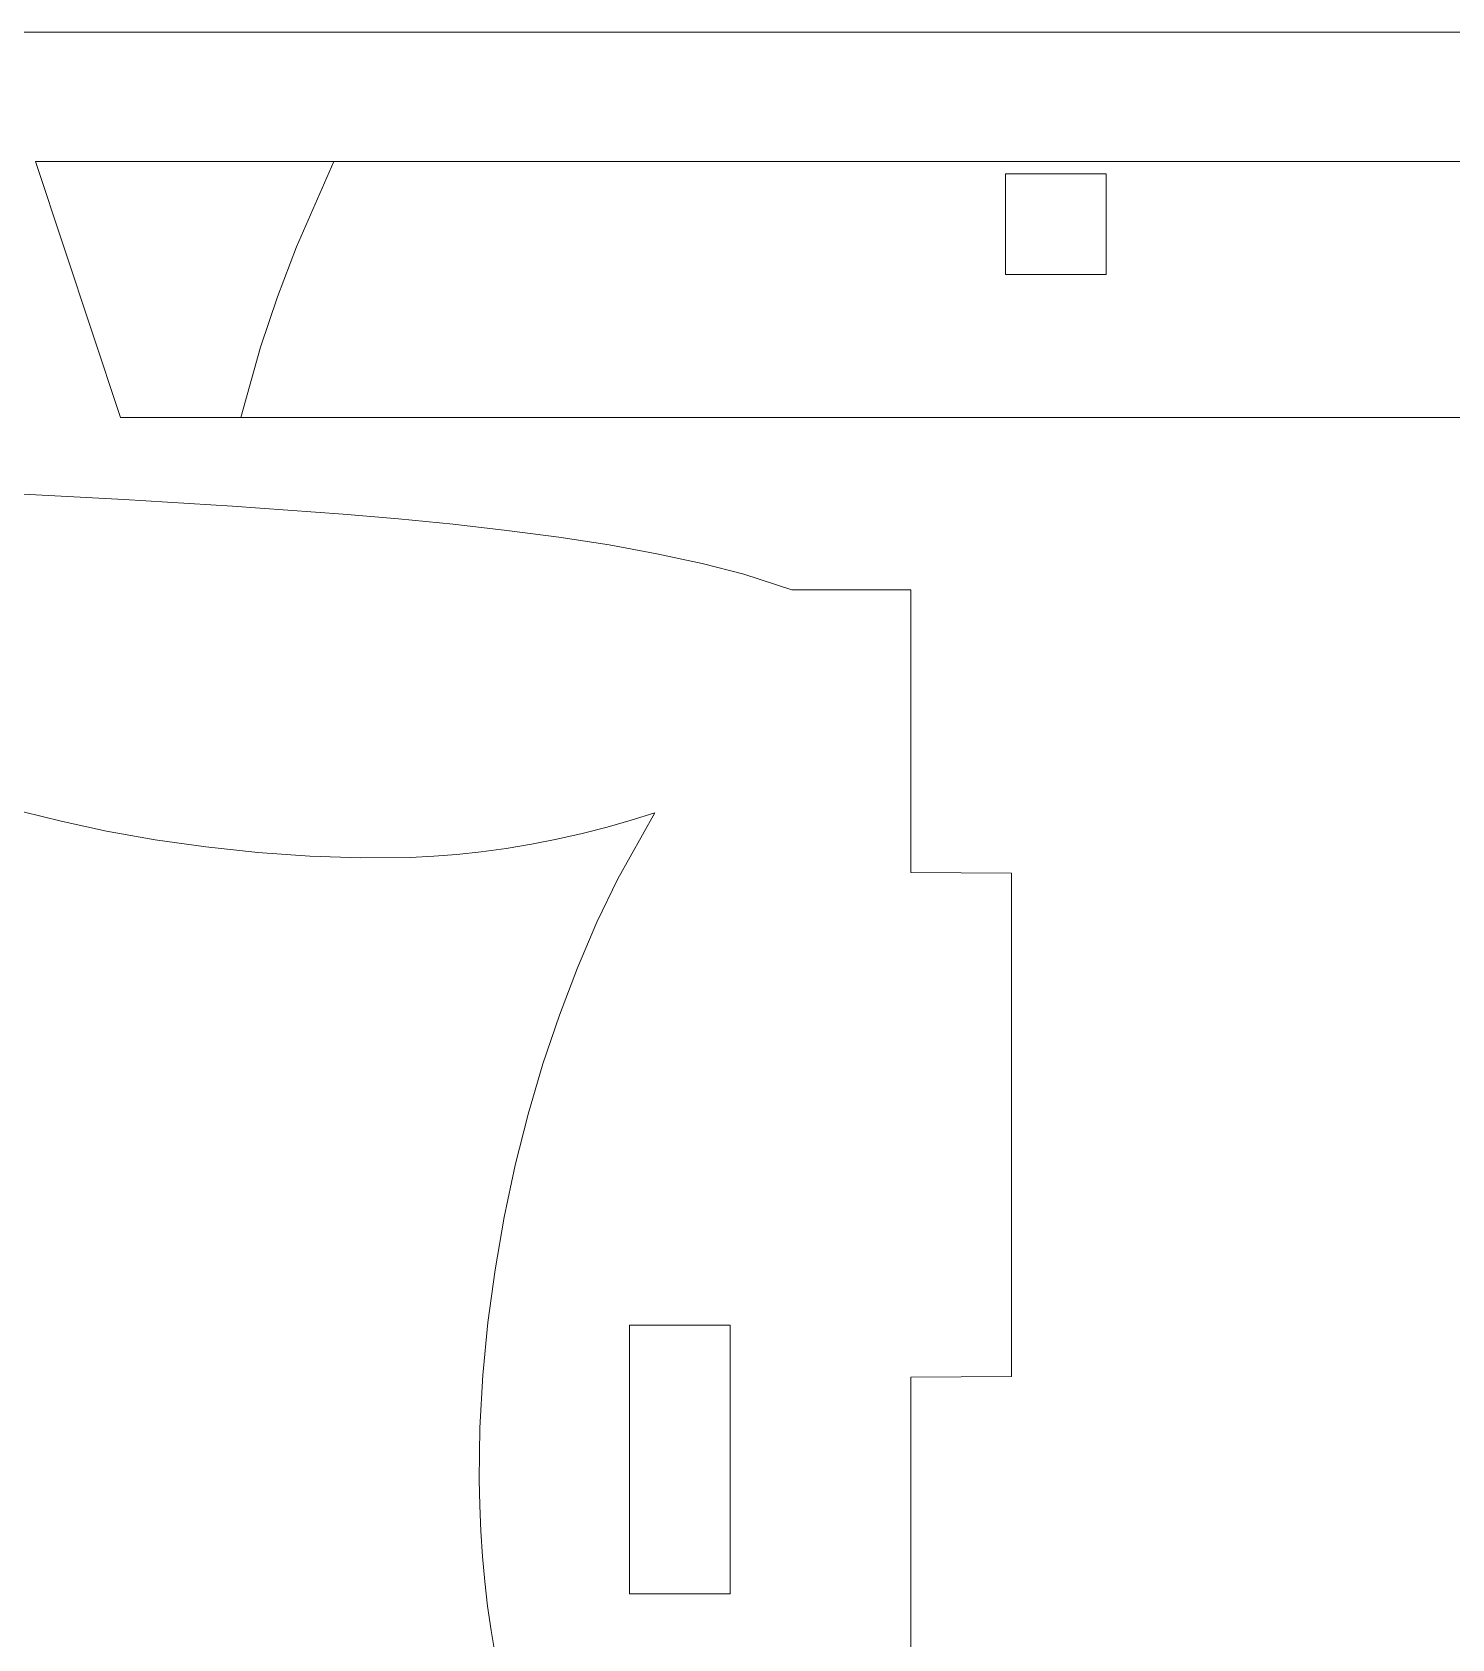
# Model space of a CAD drawing. Header units: centimetres. Extents: x -43.9 to 43.9, y -33.6 to 33.6.
# Drawn here: x -11.732 to -7.452, y -15.803 to -10.96 of the extents above; entities that cross this region are included whole.
import ezdxf

# ---------------------------------------------------------------- set-up
doc = ezdxf.new("R2010")
doc.units = ezdxf.units.CM
doc.header["$MEASUREMENT"] = 0
doc.layers.add('Camada 1', color=7, linetype='Continuous')

msp = doc.modelspace()

# ---------------------------------------------------------------- linework, layer by layer
at = {"layer": 'Camada 1', "color": 4, "lineweight": 9}
msp.add_open_spline([(-25.07839, -10.96024), (-25.07839, -10.96024), (43.9416, -10.96024), (43.9416, -10.96024)], degree=3, dxfattribs=at)
at = {"layer": 'Camada 1', "color": 3, "lineweight": 9}
for points in [[(-10.82255, -11.35055), (-10.82255, -11.35055), (-11.72112, -11.35055), (-11.72112, -11.35055)], [(-11.72112, -11.35055), (-11.72112, -11.35055), (-11.46499, -12.1219), (-11.46499, -12.1219)], [(-2.86402, -11.35055), (-2.86402, -11.35055), (-10.82255, -11.35055), (-10.82255, -11.35055)], [(-11.46499, -12.1219), (-11.46499, -12.1219), (-11.10254, -12.12185), (-11.10254, -12.12185)], [(-11.10254, -12.12185), (-11.10254, -12.12185), (-2.56531, -12.1219), (-2.56531, -12.1219)], [(-11.4545, -12.36945), (-11.4545, -12.36945), (-12.04364, -12.33794), (-12.04364, -12.33794)], [(-11.12807, -12.38869), (-11.12807, -12.38869), (-11.4545, -12.36945), (-11.4545, -12.36945)], [(-10.79404, -12.41276), (-10.79404, -12.41276), (-11.12807, -12.38869), (-11.12807, -12.38869)], [(-10.62735, -12.42717), (-10.62735, -12.42717), (-10.79404, -12.41276), (-10.79404, -12.41276)], [(-10.46261, -12.44347), (-10.46261, -12.44347), (-10.62735, -12.42717), (-10.62735, -12.42717)], [(-10.30106, -12.46192), (-10.30106, -12.46192), (-10.46261, -12.44347), (-10.46261, -12.44347)], [(-10.14399, -12.48272), (-10.14399, -12.48272), (-10.30106, -12.46192), (-10.30106, -12.46192)], [(-9.99267, -12.50611), (-9.99267, -12.50611), (-10.14399, -12.48272), (-10.14399, -12.48272)], [(-9.84839, -12.53234), (-9.84839, -12.53234), (-9.99267, -12.50611), (-9.99267, -12.50611)], [(-9.71242, -12.56163), (-9.71242, -12.56163), (-9.84839, -12.53234), (-9.84839, -12.53234)], [(-9.58604, -12.59421), (-9.58604, -12.59421), (-9.71242, -12.56163), (-9.71242, -12.56163)], [(-9.44182, -12.64125), (-9.44182, -12.64125), (-9.58604, -12.59421), (-9.58604, -12.59421)], [(-9.08316, -12.64125), (-9.08316, -12.64125), (-9.44182, -12.64125), (-9.44182, -12.64125)], [(-9.08316, -13.49374), (-9.08316, -13.49374), (-9.08316, -12.64125), (-9.08316, -12.64125)], [(-11.75881, -13.31059), (-11.75881, -13.31059), (-11.64446, -13.33886), (-11.64446, -13.33886)], [(-9.85506, -13.31369), (-9.85506, -13.31369), (-9.96577, -13.51194), (-9.96577, -13.51194)], [(-9.92558, -13.33595), (-9.92558, -13.33595), (-9.85506, -13.31369), (-9.85506, -13.31369)], [(-11.64446, -13.33886), (-11.64446, -13.33886), (-11.50694, -13.3686), (-11.50694, -13.3686)], [(-10.07384, -13.37562), (-10.07384, -13.37562), (-9.99876, -13.35664), (-9.99876, -13.35664)], [(-9.99876, -13.35664), (-9.99876, -13.35664), (-9.92558, -13.33595), (-9.92558, -13.33595)], [(-11.50694, -13.3686), (-11.50694, -13.3686), (-11.36035, -13.3946), (-11.36035, -13.3946)], [(-11.36035, -13.3946), (-11.36035, -13.3946), (-11.20754, -13.41626), (-11.20754, -13.41626)], [(-10.30301, -13.42065), (-10.30301, -13.42065), (-10.22672, -13.40779), (-10.22672, -13.40779)], [(-10.22672, -13.40779), (-10.22672, -13.40779), (-10.15007, -13.39272), (-10.15007, -13.39272)], [(-10.15007, -13.39272), (-10.15007, -13.39272), (-10.07384, -13.37562), (-10.07384, -13.37562)], [(-11.20754, -13.41626), (-11.20754, -13.41626), (-11.05141, -13.43301), (-11.05141, -13.43301)], [(-11.05141, -13.43301), (-11.05141, -13.43301), (-10.89487, -13.44427), (-10.89487, -13.44427)], [(-10.89487, -13.44427), (-10.89487, -13.44427), (-10.74078, -13.44944), (-10.74078, -13.44944)], [(-10.74078, -13.44944), (-10.74078, -13.44944), (-10.59206, -13.44794), (-10.59206, -13.44794)], [(-10.59206, -13.44794), (-10.59206, -13.44794), (-10.5206, -13.44451), (-10.5206, -13.44451)], [(-10.5206, -13.44451), (-10.5206, -13.44451), (-10.45157, -13.43919), (-10.45157, -13.43919)], [(-10.45157, -13.43919), (-10.45157, -13.43919), (-10.3782, -13.43117), (-10.3782, -13.43117)], [(-10.3782, -13.43117), (-10.3782, -13.43117), (-10.30301, -13.42065), (-10.30301, -13.42065)], [(-9.96577, -13.51194), (-9.96577, -13.51194), (-10.0292, -13.64299), (-10.0292, -13.64299)], [(-8.78013, -13.49513), (-8.78013, -13.49513), (-9.08316, -13.49374), (-9.08316, -13.49374)], [(-8.77972, -15.01236), (-8.77972, -15.01236), (-8.78013, -13.49513), (-8.78013, -13.49513)], [(-10.0292, -13.64299), (-10.0292, -13.64299), (-10.08819, -13.78023), (-10.08819, -13.78023)], [(-10.08819, -13.78023), (-10.08819, -13.78023), (-10.1425, -13.92289), (-10.1425, -13.92289)], [(-10.1425, -13.92289), (-10.1425, -13.92289), (-10.19193, -14.0702), (-10.19193, -14.0702)], [(-10.19193, -14.0702), (-10.19193, -14.0702), (-10.23625, -14.22138), (-10.23625, -14.22138)], [(-10.23625, -14.22138), (-10.23625, -14.22138), (-10.27521, -14.37569), (-10.27521, -14.37569)], [(-10.27521, -14.37569), (-10.27521, -14.37569), (-10.30861, -14.53234), (-10.30861, -14.53234)], [(-10.30861, -14.53234), (-10.30861, -14.53234), (-10.33621, -14.69057), (-10.33621, -14.69057)], [(-10.33621, -14.69057), (-10.33621, -14.69057), (-10.35778, -14.84963), (-10.35778, -14.84963)], [(-10.35778, -14.84963), (-10.35778, -14.84963), (-10.37311, -15.00873), (-10.37311, -15.00873)], [(-10.37311, -15.00873), (-10.37311, -15.00873), (-10.38195, -15.16713), (-10.38195, -15.16713)], [(-9.08316, -15.01451), (-9.08316, -15.01451), (-8.77972, -15.01236), (-8.77972, -15.01236)], [(-9.0832, -15.86622), (-9.0832, -15.86622), (-9.08316, -15.01451), (-9.08316, -15.01451)], [(-10.38195, -15.16713), (-10.38195, -15.16713), (-10.38411, -15.32404), (-10.38411, -15.32404)], [(-10.38411, -15.32404), (-10.38411, -15.32404), (-10.38259, -15.4017), (-10.38259, -15.4017)], [(-10.38259, -15.4017), (-10.38259, -15.4017), (-10.37932, -15.47871), (-10.37932, -15.47871)], [(-10.37932, -15.47871), (-10.37932, -15.47871), (-10.37426, -15.55496), (-10.37426, -15.55496)], [(-10.37426, -15.55496), (-10.37426, -15.55496), (-10.36739, -15.63037), (-10.36739, -15.63037)], [(-10.36739, -15.63037), (-10.36739, -15.63037), (-10.35866, -15.70483), (-10.35866, -15.70483)], [(-10.35866, -15.70483), (-10.35866, -15.70483), (-10.34807, -15.77824), (-10.34807, -15.77824)], [(-10.34807, -15.77824), (-10.34807, -15.77824), (-10.33557, -15.85054), (-10.33557, -15.85054)]]:
    msp.add_open_spline(points, degree=3, dxfattribs=at)
at = {"layer": 'Camada 1', "color": 1, "lineweight": 9}
for points in [[(-10.82255, -11.35055), (-10.82255, -11.35055), (-10.93493, -11.60704), (-10.93493, -11.60704)], [(-10.93493, -11.60704), (-10.93493, -11.60704), (-10.99248, -11.75761), (-10.99248, -11.75761)], [(-10.99248, -11.75761), (-10.99248, -11.75761), (-11.04372, -11.91029), (-11.04372, -11.91029)], [(-11.04372, -11.91029), (-11.04372, -11.91029), (-11.10254, -12.12185), (-11.10254, -12.12185)]]:
    msp.add_open_spline(points, degree=3, dxfattribs=at)
at = {"layer": 'Camada 1', "lineweight": 9}
for points in [[(-8.49417, -11.38733), (-8.49417, -11.38733), (-8.79762, -11.38733), (-8.79762, -11.38733)], [(-8.79762, -11.38733), (-8.79762, -11.38733), (-8.79762, -11.69078), (-8.79762, -11.69078)], [(-8.49417, -11.69078), (-8.49417, -11.69078), (-8.49417, -11.38733), (-8.49417, -11.38733)], [(-8.79762, -11.69078), (-8.79762, -11.69078), (-8.49417, -11.69078), (-8.49417, -11.69078)], [(-9.931, -14.85797), (-9.931, -14.85797), (-9.931, -15.66716), (-9.931, -15.66716)], [(-9.62755, -14.85797), (-9.62755, -14.85797), (-9.931, -14.85797), (-9.931, -14.85797)], [(-9.62755, -15.66716), (-9.62755, -15.66716), (-9.62755, -14.85797), (-9.62755, -14.85797)], [(-9.931, -15.66716), (-9.931, -15.66716), (-9.62755, -15.66716), (-9.62755, -15.66716)]]:
    msp.add_open_spline(points, degree=3, dxfattribs=at)

doc.saveas('drawing.dxf')
